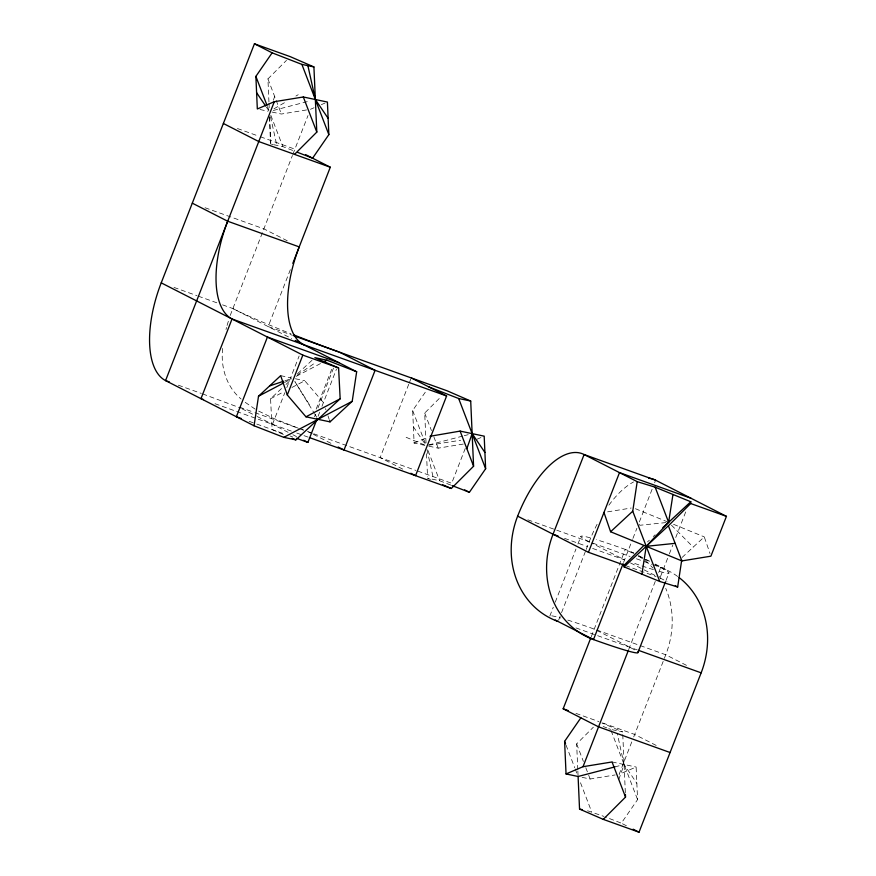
<?xml version="1.0" encoding="UTF-8"?>
<svg xmlns="http://www.w3.org/2000/svg" width="876" height="876" viewBox="0 0 876 876"><rect width="100%" height="100%" fill="white"/><g stroke="black" fill="none" stroke-linecap="round" stroke-linejoin="round"><path stroke-width="0.66" stroke-dasharray="4.38 3.29" d="M222.657 348.44C220.445 366.978 226.424 386.853 241.097 399.029M226.008 329.475L226.534 327.46M227.081 325.445L228.899 319.422M230.224 315.437L292.431 155.468M273.345 100.225L274.67 96.469M618.795 779.53L624.084 764.496L617.197 733.256M292.923 154.209L308.002 115.533M290.35 269.666L268.166 326.584L292.464 335.3M272.491 424.334L284.82 392.711M286.791 387.652L299.121 356.039M316.17 409.092L332.19 368.008M314.539 416.757L315.524 414.228M317.988 407.898L333.767 367.427M318.087 416.253L320.025 411.282M321.974 406.3L336.537 368.949M408.753 384.235L380.151 457.6L403.748 469.645M409.245 382.976L410.724 379.177M465.265 448.402L451.677 483.267L417.195 470.894M549.832 616.069L553.282 607.221M555.253 602.162L575.97 549.033M577.941 543.974L580.898 536.386M558.592 620.241L561.056 613.912M561.549 612.653L585.715 550.675M586.208 549.405L589.165 541.817A85.64 39.486 -70.3 0 1 597.826 522.895M591.267 636.688L625.289 549.416A85.64 75.862 -63 0 1 633.698 553.095M623.581 562.414L632.45 539.649M632.943 538.39L636.896 528.272M639.36 521.943L652.675 487.79M654.646 482.731L655.631 480.201M628.639 649.696L655.27 581.401M658.719 572.543L660.69 567.484L654.799 564.472M660.46 576.693L668.837 555.187M669.33 553.928L672.79 545.069M675.746 537.481L686.105 510.927M666.001 580.503L668.957 572.915M631.771 741.917L619.157 774.285L636.129 767.037L637.575 799.613L621.325 823.166L605.207 816.903M633.72 736.935L665.76 654.766A85.64 75.862 -63 0 0 665.738 588.354M424.805 445.337L414.107 443.081L412.662 410.505L425.867 391.364M268.943 101.999L267.925 78.917L286.485 60.345M426.032 442.895L424.707 413.034L441.416 396.324M577.788 769.697L576.649 743.899L593.359 727.189M283.364 434.452L272.129 429.569L270.564 398.733L282.127 388.013M285.981 384.444L290.788 379.976M297.533 373.724L311.987 360.332M647.441 541.948L649.368 540.163M653.222 536.594L655.149 534.809M682.119 557.421L704.271 536.879L710.02 553.61M297.227 375.114L315.261 362.774M273.98 108.81L285.521 102.098M295.913 96.053L298.212 94.707M284.459 382.538L291.544 378.815M296.252 376.33L321.021 363.288M270.564 398.733L283.386 391.977M291.938 387.477L304.76 380.731L323.43 402.566L324.251 404.975M310.433 109.303L314.068 107.748M321.339 104.638L324.985 103.083M414.107 443.081L427.904 437.19M476.916 439.281L484.187 436.16M285.018 380.775L291.434 378.618M273.312 110.475L310.104 100.882M428.78 444.931L462.944 436.029M464.258 435.69L468.2 434.66M614.886 766.894L624.084 764.496L636.852 783.319M272.042 112.062L281.404 114.033L309.108 109.522M428.824 446.18L438.186 448.151L463.251 444.066M607.594 511.858L631.18 508.025M582.102 777.33L590.139 779.016L615.193 774.932M428.802 445.205L460.677 440.245M666.001 522.578L639.732 525.282L638.889 523.092M259.997 109.533L268.023 111.219M271.56 144.244L273.071 144.562M273.816 144.715L282.849 146.62L294.007 150.957M280.681 375.662L291.38 377.917M295.398 378.76L304.76 380.731M450.79 485.074L439.632 480.727L427.597 478.197L431.342 479.829M612.105 729.697L622.65 731.92L601.889 722.908M612.05 761.967L636.129 767.037M587.566 810.76L603.969 816.421M237.418 128.52L257.851 135.857M260.413 136.776L294.894 149.15M205.072 207.743L263.829 228.833L287.427 240.878M174.006 287.427L197.001 295.683M198.272 296.143L217.434 303.019M222.548 304.848L232.808 308.538L291.763 338.629M178.343 385.177L201.327 393.433M202.608 393.893L240.637 408.074M239.652 407.187L253.722 412.235M254.993 412.695L298.475 428.287M299.756 428.747L303.589 430.127M307.432 431.507L312.458 433.302M313.728 433.762L415.914 470.434M215.014 403.705L291.675 431.222M296.789 433.051L308.297 437.179M527.856 519.818L630.041 556.49M636.425 558.779L642.809 561.067M644.09 561.527L651.755 564.275M653.025 564.735L660.69 567.484A85.64 75.862 -63 0 1 678.21 576.89M249.134 421.323L255.529 423.612M256.799 424.072L284.897 434.157M290.011 435.985L292.562 436.905M564.527 538.346L587.522 546.602M592.636 548.431L624.566 559.884L591.53 543.021M625.475 565.578L656.135 576.583M596.786 630.019L638.933 645.141M640.214 645.601L665.76 654.766L689.357 666.811M575.981 627.917L637.29 649.915M575.937 713.371L598.921 721.616M602.754 722.996L634.684 734.449L657.11 745.892M303.304 430.017L302.1 429.579M297.851 428.014L274.418 418.772L258.168 410.855M603.17 726.489L606.882 727.934M608.743 728.657L610.605 729.38M635.45 508.726L668.629 522.304M673.545 524.319L704.271 536.879M406.135 437.299L424.893 445.096M233.312 308.801L233.355 308.812A84.216 4.413 21.3 0 0 290.909 333.756M631.596 552.044L633.95 553.249M638.681 555.658L644.572 558.669M645.754 559.271L650.474 561.68M655.193 564.089L666.997 570.112M632.373 553.03L625.289 549.416A85.64 4.479 21.3 0 0 596.392 539.649M638.275 556.041L642.995 558.45M644.178 559.052L650.069 562.063M630.468 562.896L656.42 576.145M659.967 577.963L667.041 581.576M308.626 431.934L312.163 433.74M313.345 434.343L333.406 444.581M241.809 408.676L255.978 415.903M257.15 416.505L288.095 432.295M292.902 434.748L296.504 436.587M596.589 630.304L629.625 647.167A85.64 4.479 21.3 0 1 634.87 650.025M622.497 823.768L628.399 826.78M255.179 409.147L244.076 401.547M671.465 525.173L693.201 547.15M266.359 107.069L268.614 110.398M413.384 426.787L426.152 445.61M309.272 404.449L294.873 381.618L313.794 412.476M314.495 413.614L318.01 419.33M611.087 730.639L637.575 799.613M576.649 743.899L583.394 761.452M585.803 767.726L588.212 774.001M588.694 775.249L590.139 779.016M566.049 745.126L574.722 767.705M575.203 768.953L577.131 773.979M580.503 782.75L591.574 811.603M424.707 413.034L431.452 430.587M433.861 436.861L438.186 448.151M412.662 410.505L425.67 444.362M428.079 450.636L439.632 480.727M267.925 78.917L281.404 114.033M267.443 106.489L268.888 110.245M270.815 115.26L282.849 146.62M325.5 408.599L325.905 409.804M327.974 415.837L329.223 419.451M427.006 449.519L433.609 479.468M270.509 116.705L276.827 145.35M622.77 734.635L625.355 793.01M577.853 771.055L578.094 776.486M426.513 453.757L427.532 476.84M269.009 103.357L269.304 110.146M269.611 116.935L270.804 144.08M269.545 116.782L270.432 143.182M660.69 567.484A85.64 4.479 21.3 0 1 657.931 570.988M653.463 569.663A85.64 4.479 21.3 0 1 632.111 562.567M608.886 505.156A85.64 39.486 -70.3 0 1 633.556 481.953M589.165 541.817A85.64 4.479 21.3 0 1 591.924 538.313M638.812 556.063A85.64 75.862 -63 0 1 652.992 568.152M659.376 576.452A85.64 75.862 -63 0 1 660.8 578.707M551.781 615.85A85.64 4.479 21.3 0 1 560.859 617.996M567.779 620.088A85.64 4.479 21.3 0 1 594.224 629.099"/><path stroke-width="1.31" d="M681.714 560.103L677.663 586.997L659.727 581.445L624.084 566.871L624.205 565.13L643.696 545.628M624.084 566.871L668.388 525.797L690.671 503.514L690.792 501.762L655.149 487.187L637.202 481.647L584.106 454.535A85.64 39.486 -70.3 0 0 517.639 516.15A85.64 75.862 -63 0 0 558.1 621.5L593.501 639.568A85.64 4.479 21.3 0 0 637.64 652.018M356.663 371.752L326.912 360.189L314.878 357.66L338.596 367.953L340.162 398.799L295.847 439.872L283.802 437.343L254.062 425.769L258.519 396.204L280.681 375.662L287.295 394.966L305.965 416.801L330.044 421.871L352.207 401.328L356.663 371.752L295.3 340.435M659.727 581.445L632.746 511.212L637.202 481.647M641.9 574.163L646.236 546.328L668.629 522.304L672.965 494.48M466.842 448.654L472.142 433.631L484.91 452.454M254.062 425.769L165.564 380.6A85.64 39.486 -70.3 0 1 161.228 282.849L254.434 43.8L290.197 56.633L313.915 66.937L316.805 132.101L294.533 154.384M297.72 152.402L312.59 158.184L328.85 134.63L327.405 102.054L303.326 96.984L274.298 101.715L165.564 380.6L169.396 381.969M192.304 203.166L227.694 221.234A85.64 39.486 -70.3 0 0 232.03 318.984L200.965 398.668L203.517 399.587M292.814 263.347L330.296 167.217L305.516 154.57M287.295 394.966L302.833 355.119L161.228 282.849M296.395 438.274L307.892 442.402L317.112 418.75M411.216 377.917L446.618 395.985L415.553 475.668L410.833 473.259M623.088 563.684L593.501 639.568A85.64 75.862 -63 0 1 553.041 534.218L584.106 454.535L655.631 480.201L726.434 516.347L710.896 556.183L681.878 560.914L610.594 531.754L603.969 512.449M624.205 565.13L588.442 552.296L619.507 472.613L691.033 498.28M670.085 752.517L598.56 726.85L563.158 708.783L590.774 637.958M580.865 717.816L564.604 741.37L566.049 773.946L583.022 766.697L628.147 650.967M637.892 652.598L665.508 581.773M566.049 773.946L578.094 776.486L579.54 809.063L603.257 819.367L639.02 832.2L701.15 672.834A85.64 75.862 -63 0 0 679.174 577.623M274.298 101.715L257.325 108.963L255.88 76.387L272.129 52.834L301.881 64.397L313.915 66.937M452.027 485.556L469.383 492.301L485.632 468.748L484.187 436.16L460.108 431.101L430.017 436.281M309.578 437.639L451.315 488.501L473.587 466.218L470.708 401.044L446.979 390.751L293.734 335.76M603.257 819.367L625.53 797.083L625.409 794.368M610.594 531.754L632.746 511.212M662.858 527.659L690.792 501.762M258.519 396.204L283.287 383.162M323.375 362.051L326.912 360.189M305.965 416.801L340.162 398.799M283.802 437.343L352.207 401.328M269.6 385.933L283.725 381.202M578.094 776.486L614.886 766.894M583.022 766.697L612.05 761.967L625.53 797.083M646.236 546.328L675.133 543.35M428.911 386.951L458.663 398.514L470.708 401.044M579.54 809.063L582.212 809.632M330.296 167.217L258.77 141.551L223.369 123.483M227.694 221.234L299.231 246.901A85.64 39.486 -70.3 0 0 303.556 344.651M232.03 318.984L446.618 395.985M338.957 362.719L267.432 337.052L236.367 416.735L241.469 418.575M302.833 355.119L338.596 367.953M690.671 503.514L726.434 516.347M553.041 534.218L558.143 536.057M638.571 650.375L701.15 672.834M563.158 708.783L568.272 710.611M442.577 484.702L451.315 488.501M292.102 438.241L295.847 439.872M254.434 43.8L272.129 52.834M339.691 352.251L375.092 370.318L344.027 450.001L338.125 446.99M675.308 585.792L677.663 586.997M517.639 516.15L588.442 552.296M464.663 489.892L469.383 492.301M303.698 440.267L307.892 442.402M633.118 829.189L639.02 832.2M328.128 118.337L315.36 99.514L307.903 65.667M256.602 92.681L265.614 105.963M655.149 487.187L668.629 522.304M668.388 525.797L681.878 560.914M458.663 398.514L485.632 468.748M460.108 431.101L473.587 466.218M564.604 741.37L565.567 743.877M301.881 64.397L328.85 134.63M303.326 96.984L316.805 132.101M255.88 76.387L266.961 105.229M329.639 420.655L330.044 421.871M557.07 620.975A85.64 4.479 21.3 0 1 555.209 619.978M648.667 478.252A85.64 39.486 -70.3 0 1 655.631 480.201M338.497 351.824A84.216 4.413 21.3 0 1 294.336 335.114"/></g></svg>
